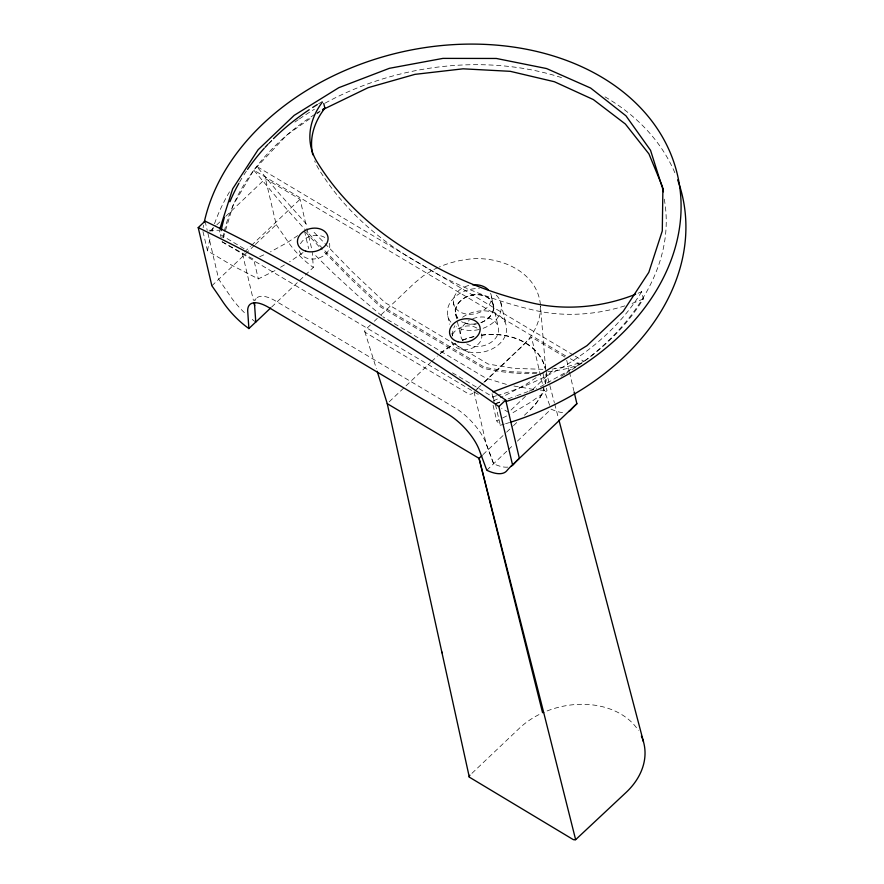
<?xml version="1.0" encoding="UTF-8"?>
<svg xmlns="http://www.w3.org/2000/svg" width="884" height="884" viewBox="0 0 884 884"><rect width="100%" height="100%" fill="white"/><g stroke="black" fill="none" stroke-linecap="round" stroke-linejoin="round"><path stroke-width="0.66" stroke-dasharray="4.42 3.31" d="M540.378 305.963L540.08 313.444A74.72 56.134 -13.2 0 1 528.798 338.992L521.903 346.594L481.846 384.628M223.287 237.84L233.166 205.121L253.785 170.137L287.156 134.766L311.599 117.517M530.234 409.734L536.146 403.226A64.035 48.101 -13.2 0 0 544.003 388.827A62.576 47.007 -13.2 0 1 530.234 409.734L524.334 415.347M209.895 231.398L215.851 225.74M216.834 224.801L219.818 221.972M225.763 216.326L265.443 178.645L300.052 199.265L306.593 227.166M244.503 252.006L250.459 246.36M251.454 245.42L300.052 199.265M211.862 285.775L254.415 245.365M255.399 244.426L276.228 224.647L265.443 178.645M254.194 300.494L256.139 298.637M271.653 307.024L313.312 267.454L312.306 252.459M370.385 324.969L365.446 329.655A2.785 2.088 -13.2 0 0 365.644 332.616L468.365 393.811A3.193 2.398 -13.2 0 0 472.829 393.192M374.33 321.212L377.291 318.406M381.236 314.66L414.795 282.792L423.06 276.029L432.464 270.25A76.289 57.316 -13.2 0 1 438.077 267.509M389.225 401.8L430.574 362.539M431.558 361.6L437.458 355.998M476.94 388.927L482.885 383.28M483.879 382.341L531.494 337.124L564.953 357.048M474.83 391.292L480.841 385.579M525.439 396.363L508.576 412.375L501.648 408.253M532.378 389.767L555.196 368.098M482.984 454.608L505.626 433.105M506.609 432.177L512.521 426.563M513.505 425.624L517.438 421.889M486.786 470.255L507.46 450.553M508.455 449.602L513.416 444.895M517.383 441.127L551.108 409.104A45.493 18.442 46.5 0 0 564.401 412.552M471.923 773.334L519.295 728.35A73.018 54.863 -13.2 0 1 540.19 713.996M440.475 353.401L453.591 344.318A65.372 49.117 -13.2 0 1 455.724 343.224M317.146 113.594L319.367 112.025M547.782 371.799C560.113 370.087 573.561 368.584 584.004 361.379C634.082 324.24 676.393 263.377 664.094 198.325M303.035 252.592L289.587 261.83M546.434 388.164L547.019 390.673L530.223 402.507L511.018 413.789M297.709 235.63L287.488 242.448L270.504 251.852M536.102 377.656L525.892 384.463L504.134 396.021M280.604 267.222L285.09 264.526M540.378 386.805L578.622 365.015M202.977 231.553L207.508 250.846L232.227 265.487L258.316 278.902L274.99 270.592M504.278 424.11A242.967 182.535 -13.2 0 1 500.3 425.248L496.742 420.917L501.504 418.541M502.687 417.944L509.836 414.386M493.36 400.861L502.93 396.562M259.719 256.692L265.708 254.006M495.592 403.491L503.073 400.739M508.068 398.905L515.549 396.154M516.797 395.701L527.969 391.59M529.218 391.137L536.743 388.363M552.213 369.136L568.832 366.186L584.004 361.379L574.523 355.733M481.283 335.323C506.587 331.036 538.886 341.964 545.583 369.269M536.599 373.324C518.842 374.241 500.952 372.308 483.636 368.363L380.518 306.936L350.329 278.537L320.538 248.128M536.975 372.694L510.643 371.744L484.631 367.39L381.49 305.952L348.495 274.802L323.621 249.476M542.853 369.313L514.168 368.396L488.156 364.042L385.015 302.593L352.02 271.454L312.969 231.188M209.11 230.26L219.398 230.26L221.199 237.94M533.505 389.424L512.786 385.822M540.268 390.043L547.019 390.673M506.41 384.396L485.935 378.197L382.827 316.781M222.094 241.785L253.73 259.388L258.316 278.902M573.329 355.025L256.647 166.391L277.841 191.972L308.273 226.171M565.583 355.865L253.785 170.137L281.421 203.176L305.842 230.47M570.335 358.694L579.816 364.341M244.117 248.736L220.436 234.625A225.917 169.717 -13.2 0 1 220.901 231.984M452.486 372.849L492.742 396.828A225.917 169.717 -13.2 0 0 496.664 395.701M222.127 241.807L479.029 394.839M381.766 315.886L357.578 295.355L332.782 272.57L313.466 253.432M322.66 248.503L306.748 231.475M305.466 232.094L319.588 247.122M493.626 463.757L486.134 443.569A36.675 14.862 46.5 0 0 455.746 408.286L275.631 301.002A35.294 14.31 46.5 0 0 255.089 300.516M549.704 405.325L543.649 388.949L531.494 337.124M494.322 400.993L492.023 393.656L494.145 402.806M364.794 331.566L376.374 368.705M545.925 370.606L554.356 402.651M554.699 403.988L558.566 418.673M638.071 293.234A137.02 102.942 -13.2 0 0 641.685 291.676L643.364 298.858A225.917 169.717 -13.2 0 1 566.103 373.28M566.721 360.363L569.186 370.882M569.495 372.197L573.804 390.595M542.909 373.114L545.262 383.148M500.819 302.604L506.046 324.859M491.471 296.891L493.78 306.737M493.04 304.637L498.267 326.892M495.471 404.673L500.3 425.248M493.073 405.303L496.742 420.917M453.326 302.151L455.636 311.997M473.968 391.756L486.123 443.591L493.581 463.735A45.493 18.442 46.5 0 0 507.858 467.106M455.669 314.395L460.884 336.649M447.89 316.417L449.735 324.273M451.879 333.434L452.498 336.053M306.914 228.503L311.897 249.763M304.516 231.089L308.638 248.647M242.525 253.896L253.432 300.405M205.055 221.122L207.232 230.37M207.917 233.277L218.702 279.278A308.98 125.274 46.5 0 1 229.332 294.781A45.493 18.442 46.5 0 0 246.072 314.207M540.433 304.726C536.953 269.609 495.703 254.15 464.774 259.763A76.289 57.316 -13.2 0 0 439.226 267.001M544.875 366.584L545.284 369.004M545.583 368.44L540.5 306.052M203.121 227.696A242.967 182.535 -13.2 0 1 203.618 225.122M509.593 422.508A242.967 182.535 -13.2 0 1 505.615 423.723M207.508 250.846A242.967 182.535 -13.2 0 1 210.536 236.658M211.983 231.486A242.967 182.535 -13.2 0 1 214.061 225.044M214.503 223.762A242.967 182.535 -13.2 0 1 230.028 190.977M268.614 143.672A242.967 182.535 -13.2 0 1 272.703 139.926M294.936 122.069A242.967 182.535 -13.2 0 1 298.262 119.705M299.389 118.931A242.967 182.535 -13.2 0 1 314.406 109.251M325.179 103.085A242.967 182.535 -13.2 0 1 562.732 78.002M605.01 96.864A242.967 182.535 -13.2 0 1 675.21 173.595M490.576 293.212A19.315 14.509 -13.2 0 1 477.062 313.301A19.315 14.509 -13.2 0 1 453.614 304.03A19.315 14.509 -13.2 0 1 470.2 285.156M457.835 317.909A19.315 14.509 -13.2 0 1 466.763 296.803A19.315 14.509 -13.2 0 1 492.51 302.284A19.315 14.509 -13.2 0 1 480.576 322.748M475.669 323.931A19.315 14.509 -13.2 0 1 461.901 321.522M545.428 383.866A62.576 47.007 -13.2 0 0 546.124 373.877L545.815 381.336A64.035 48.101 -13.2 0 1 545.373 383.833M440.354 353.324A62.576 47.007 -13.2 0 1 453.514 344.23M462.277 340.152A62.576 47.007 -13.2 0 1 473.979 336.539M481.216 335.213A62.576 47.007 -13.2 0 1 545.461 368.993M462.387 340.296A65.372 49.117 -13.2 0 1 474.056 336.693M547.108 710.957A73.018 54.863 -13.2 0 1 638.403 730.515M564.975 373.954A225.917 169.717 -13.2 0 1 560.412 376.617M499.659 402.496A225.917 169.717 -13.2 0 1 494.421 404.01M222.834 237.84A225.917 169.717 -13.2 0 1 223.972 232.536M224.293 231.21A225.917 169.717 -13.2 0 1 315.522 113.914M316.682 113.185A225.917 169.717 -13.2 0 1 320.174 111.019M641.685 291.676A225.917 169.717 -13.2 0 1 497.968 395.314M239.608 182.038A225.917 169.717 -13.2 0 1 242.47 177.22M243.962 174.833A225.917 169.717 -13.2 0 1 246.824 170.457M268.78 143.407A225.917 169.717 -13.2 0 1 271.576 140.534M318.483 103.837A225.917 169.717 -13.2 0 1 322.019 101.726M643.364 298.858A137.02 102.942 -13.2 0 1 629.872 304.195M624.844 305.864A137.02 102.942 -13.2 0 1 534.754 310.361A392.584 294.936 -13.2 0 1 420.088 263.808A392.584 294.936 -13.2 0 1 318.594 168.855A82.875 62.267 -13.2 0 1 314.693 160.976M329.445 243.266A15.492 11.636 -13.2 0 1 316.428 258.658A15.492 11.636 -13.2 0 1 299.157 249.288M300.472 243.752A15.492 11.636 -13.2 0 1 326.373 238.603M481.537 333.865A15.492 11.636 -13.2 0 1 469.702 348.981A15.492 11.636 -13.2 0 1 451.558 341.688M452.564 334.351A15.492 11.636 -13.2 0 1 478.465 329.202M276.228 224.647A308.98 125.274 46.5 0 1 286.869 240.139A45.493 18.442 46.5 0 0 313.312 267.454M255.785 322.096A45.493 18.442 46.5 0 1 249.874 317.544M496.267 295.146A27.36 20.553 -13.2 0 1 479.924 329.301M478.885 329.566A27.36 20.553 -13.2 0 1 456.221 326.737M450.906 322.196A27.36 20.553 -13.2 0 1 452.299 299.665A27.36 20.553 -13.2 0 1 479.338 288.582M462.597 317.268A27.36 20.553 -13.2 0 1 502.289 318.229A27.36 20.553 -13.2 0 1 491.813 349.103A27.36 20.553 -13.2 0 1 454.31 341.688M452.564 335.489A27.36 20.553 -13.2 0 1 454.884 325.721M472.763 318.726A19.315 14.509 -13.2 0 1 496.134 322.804A19.315 14.509 -13.2 0 1 491.57 342.009A19.315 14.509 -13.2 0 1 466.774 343.931M463.017 340.727A19.315 14.509 -13.2 0 1 469.205 320.461M457.802 318.472A19.315 14.509 -13.2 0 1 465.713 297.278A19.315 14.509 -13.2 0 1 491.813 301.831A19.315 14.509 -13.2 0 1 481.161 322.549M478.288 323.489A19.315 14.509 -13.2 0 1 461.547 321.677"/><path stroke-width="1.33" d="M219.807 228.967L232.691 188.789L258.106 149.727L294.184 115.362L338.793 87.693L389.358 68.322L442.928 58.388L496.366 58.466L546.588 68.554L590.645 88.057L625.982 115.848L650.536 150.302L662.878 189.408L662.293 230.901L648.812 272.36L623.209 311.356L586.998 345.644L542.268 373.203L492.907 391.943M255.73 322.052L248.89 328.55A45.493 18.442 46.5 0 1 222.492 301.278A308.98 125.274 46.5 0 0 211.862 285.775L198.215 227.619L205.055 221.122A1462.025 592.744 46.5 0 1 505.703 400.065L519.361 458.376M270.67 307.964L255.785 322.096L254.625 305.687A35.294 14.31 46.5 0 1 254.581 302.881M248.89 328.55L247.785 312.185A35.294 14.31 46.5 0 1 268.791 307.499L448.906 414.784A36.675 14.862 46.5 0 1 479.294 450.067L486.786 470.255A45.493 18.442 46.5 0 0 506.886 470.675A308.98 125.274 46.5 0 1 512.532 464.851L498.863 406.563L505.703 400.065M482.001 455.547L479.051 458.343L542.544 712.637L543.682 712.482L575.639 839.667L626.402 792.152A73.018 54.863 -13.2 0 0 641.375 736.007M512.532 464.851L576.887 403.734L574.114 391.91M322.704 109.671L368.197 87.649L414.972 74.355L463.083 68.819L510.278 71.328L554.39 81.737L593.352 99.572L625.364 124.014L648.944 153.915L662.481 186.69M377.181 371.291L387.258 403.668L479.051 458.343L543.682 712.482M387.258 403.668L469.305 777.124L572.876 839.369A3.193 2.398 -13.2 0 0 575.639 839.667M558.909 420.011L643.486 741.809M323.754 103.428L324.881 108.213A82.875 62.267 -13.2 0 0 312.781 154.788M254.051 303.068L254.68 305.72M662.989 187.905L663.398 191.806M441.956 652.038L442.011 652.79M204.16 222.547A242.967 182.535 -13.2 0 1 446.066 45.15A242.967 182.535 -13.2 0 1 679.166 183.331A242.967 182.535 -13.2 0 1 506.09 401.513M677.663 179.883A242.967 182.535 -13.2 0 1 510.919 422.099M472.686 284.814A19.315 14.509 -13.2 0 1 488.432 289.963M469.305 777.124A2.785 2.088 -13.2 0 1 469.945 775.213M635.629 294.228A137.02 102.942 -13.2 0 1 533.074 303.179A392.584 294.936 -13.2 0 1 418.397 256.625A392.584 294.936 -13.2 0 1 316.903 161.662A82.875 62.267 -13.2 0 1 322.406 102.069M221.155 230.658A225.917 169.717 -13.2 0 1 224.392 217.398M229.895 201.762A225.917 169.717 -13.2 0 1 238.912 183.253M247.564 169.374A225.917 169.717 -13.2 0 1 264.25 148.28M265.167 147.263A225.917 169.717 -13.2 0 1 267.863 144.368M273.476 138.644A225.917 169.717 -13.2 0 1 309.256 109.715M312.682 107.472A225.917 169.717 -13.2 0 1 317.312 104.555M322.516 109.605A225.917 169.717 -13.2 0 1 324.881 108.213M576.887 403.734A308.98 125.274 46.5 0 0 571.252 409.546A45.493 18.442 46.5 0 1 568.755 411.513M519.383 458.354A308.98 125.274 46.5 0 0 513.726 464.177A45.493 18.442 46.5 0 1 511.217 466.155M198.215 227.619A1462.025 592.744 46.5 0 1 498.863 406.563M305.787 251.167A15.492 11.636 -13.2 0 0 328.063 237.884A15.492 11.636 -13.2 0 0 304.45 230.934A15.492 11.636 -13.2 0 0 305.787 251.167M457.879 341.765A15.492 11.636 -13.2 0 0 480.156 328.483A15.492 11.636 -13.2 0 0 456.542 321.522A15.492 11.636 -13.2 0 0 457.879 341.765"/></g></svg>
